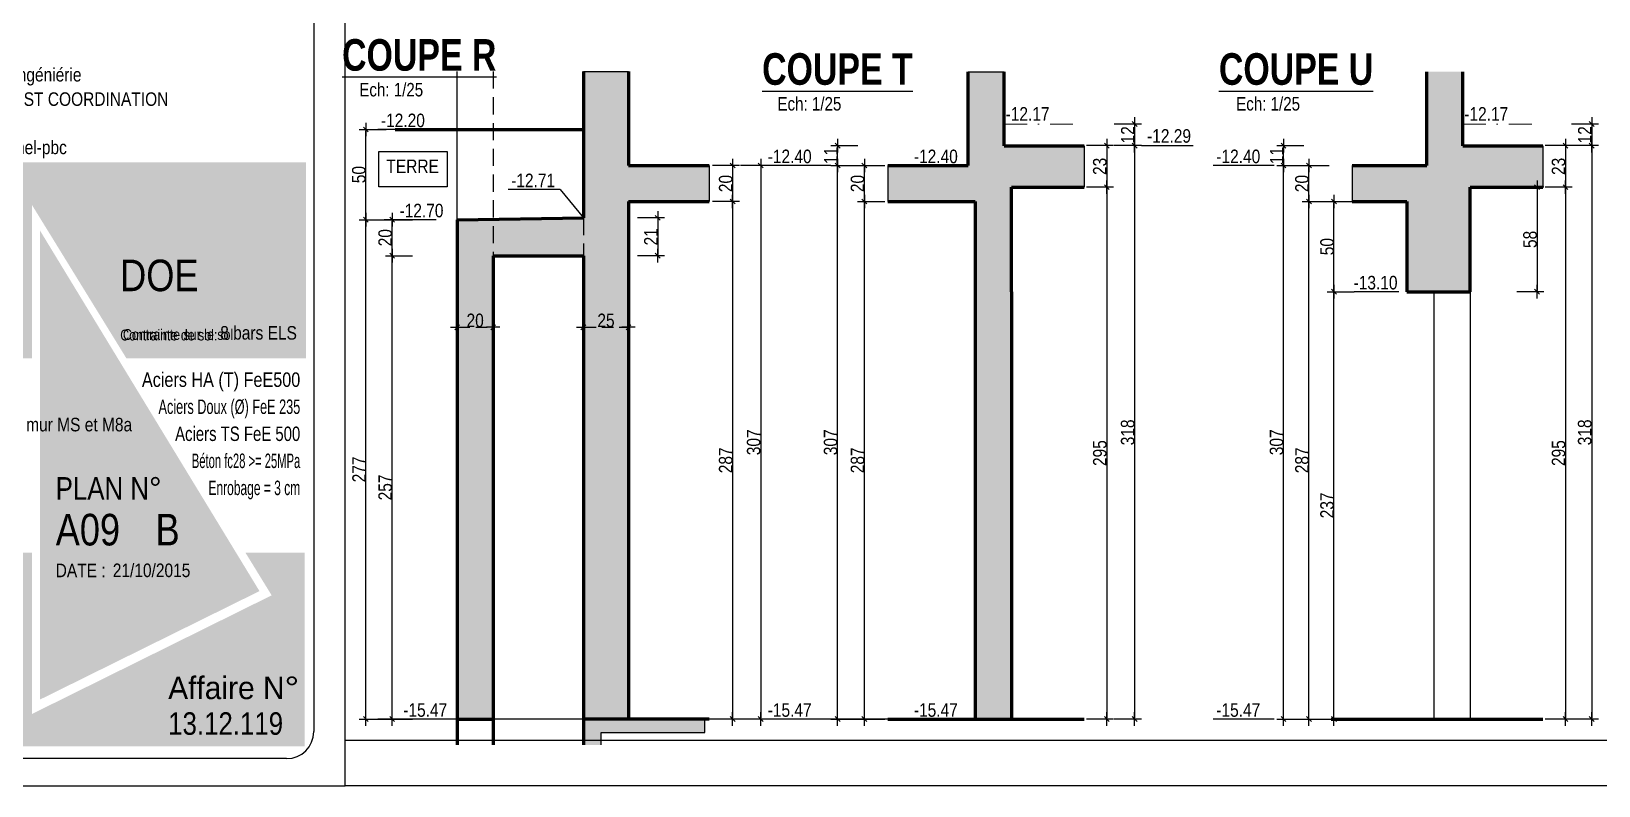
# Model space of a CAD drawing. Header units: millimetres. Extents: x 0 to 23921, y -3644 to 563.
# Drawn here: x 13523 to 15260, y -3644 to -2807 of the extents above; entities that cross this region are included whole.
import ezdxf
from ezdxf.enums import TextEntityAlignment as Align

# ---------------------------------------------------------------- set-up
doc = ezdxf.new("R2010")
doc.units = ezdxf.units.MM
doc.linetypes.add('CACHEX2', pattern=[19.05, 12.7, -6.35])
doc.linetypes.add('TIRETPTX2', pattern=[50.8, 25.4, -12.7, 0, -12.7])
for name, color, linetype in [('01-Cad  2', 1, 'Continuous'), ('01-cartouche', 7, 'Continuous'), ('01-cartouche-cage A', 7, 'Continuous'), ('01_cote_gen', 4, 'Continuous'), ('01_linteaux', 2, 'Continuous'), ('01_murs_sup', 2, 'CACHEX2'), ('01_poch_BN', 9, 'Continuous'), ('01_texte', 230, 'Continuous'), ('AA_COTES', 2, 'Continuous')]:
    doc.layers.add(name, color=color, linetype=linetype)
doc.layers.add('01_murs_coup', color=5, linetype='Continuous', lineweight=60)
doc.layers.add('01_tram_axes', color=2, linetype='TIRETPTX2', lineweight=9)
doc.styles.add('ARIAL NA', font='ARIALN.TTF')
doc.styles.add('impact', font='impact.ttf')
doc.styles.add('MATTE_TXT', font='arial.ttf')
doc.styles.add('STYLE2', font='ARIALN.TTF')
doc.styles.add('stylemattecart', font='ARIALN.TTF')
doc.dimstyles.new('JB25', dxfattribs={"dimscale": 0.1, "dimtxt": 150, "dimasz": 15, "dimexe": 0.1, "dimexo": 0.1, "dimgap": 0.09, "dimtad": 1, "dimdec": 1, "dimlfac": 0.5, "dimdsep": 46, "dimtxsty": 'STYLE2', "dimblk1": 'BOND_G', "dimblk2": 'BOND_D', "dimsah": 1, "dimcen": 1.5, "dimdle": 0.01, "dimse1": 1, "dimse2": 1, "dimclrd": 4, "dimclre": 2, "dimclrt": 6, "dimazin": 2, "dimtfac": 2.333333, "dimtdec": 1, "dimtix": 1, "dimtmove": 2, "dimatfit": 3, "dimldrblk": 'BOND_G', "dimfxl": 1, "dimtolj": 1, "dimtzin": 0, "dimarcsym": 0})

# ---------------------------------------------------------------- blocks, each defined once
blk = doc.blocks.new('cartstruc')
at = {"layer": '01-cartouche-cage A', "linetype": 'Continuous'}
h = blk.add_hatch(color=9, dxfattribs=at)
h.dxf.hatch_style = 2
h.paths.add_polyline_path([(-43.6, 691.3), (-1004.8, 691.3), (-1004.8, 473.8), (-347.3, 473.8), (-347.3, 644.1), (-242.5, 473.8), (-43.6, 473.8)])
h.paths.add_polyline_path([(-951, 670.1), (-407.9, 670.1), (-407.9, 498.5), (-951, 498.5)], flags=24)
h.paths.add_polyline_path([(-223.9, 590.8), (-105, 590.8), (-105, 608.8), (-223.9, 608.8)], flags=24)
h.paths.add_polyline_path([(-224.7, 609.7), (-105.7, 609.7), (-105.7, 627.7), (-224.7, 627.7)], flags=24)
h.paths.add_polyline_path([(-226.3, 624.9), (-64.8, 624.9), (-64.8, 652.4), (-226.3, 652.4)], flags=24)
h.paths.add_polyline_path([(-226.3, 646.9), (-85, 646.9), (-85, 674.3), (-226.3, 674.3)], flags=24)
h = blk.add_hatch(color=1, dxfattribs=at)
h.dxf.hatch_style = 2
h.paths.add_polyline_path([(-338.4, 615.7), (-338.4, 95.5), (-95.1, 215.8)])
h.paths.add_polyline_path([(-318.9, 264.4), (-190.8, 265.4), (-191.1, 303.5), (-319.2, 302.5)], flags=24)
h.paths.add_polyline_path([(-326.5, 202.5), (-70.2, 203.9), (-70.5, 265.1), (-326.9, 263.8)], flags=9)
h = blk.add_hatch(color=8, dxfattribs=at)
h.dxf.hatch_style = 2
h.paths.add_polyline_path([(-45, 258.5), (-110.7, 258.5), (-81.6, 211.1), (-347.1, 79.6), (-347.1, 258.5), (-1003.4, 258.5), (-1003.4, 43.7), (-45, 43.7)])
h.paths.add_polyline_path([(-202.1, 89.1), (-60, 89.1), (-60, 127.9), (-202.1, 127.9)], flags=24)
h.paths.add_polyline_path([(-999.3, 201), (-637.8, 201), (-637.8, 47), (-999.3, 47)], flags=24)
h.paths.add_polyline_path([(-978.3, 193.3), (-435, 193.3), (-435, 254.8), (-978.3, 254.8)], flags=24)
h.paths.add_polyline_path([(-559.9, 135.5), (-504.8, 135.5), (-504.8, 166.4), (-559.9, 166.4)], flags=24)
h.paths.add_polyline_path([(-203.2, 50.3), (-56.6, 50.3), (-56.6, 88.6), (-203.2, 88.6)], flags=24)
h.paths.add_polyline_path([(-457.1, 55), (-402.4, 55), (-402.4, 85.9), (-457.1, 85.9)], flags=24)
h.paths.add_polyline_path([(-458.8, 92.7), (-404.1, 92.7), (-404.1, 123.6), (-458.8, 123.6)], flags=24)
h.paths.add_polyline_path([(-557.8, 55.3), (-498.9, 55.3), (-498.9, 86.2), (-557.8, 86.2)], flags=24)
h.paths.add_polyline_path([(-550.6, 93.7), (-498.3, 93.7), (-498.3, 124.6), (-550.6, 124.6)], flags=24)
h.paths.add_polyline_path([(-459.9, 172.5), (-408.3, 172.5), (-408.3, 203.4), (-459.9, 203.4)], flags=24)
h.paths.add_polyline_path([(-547.6, 175), (-500.7, 175), (-500.7, 205.9), (-547.6, 205.9)], flags=24)
h.paths.add_polyline_path([(-562.3, 213.8), (-499.3, 213.8), (-499.3, 244.7), (-562.3, 244.7)], flags=8)
h.paths.add_polyline_path([(-458.6, 213), (-411.3, 213), (-411.3, 243.9), (-458.6, 243.9)], flags=24)
h.paths.add_polyline_path([(-457.7, 133.4), (-405.4, 133.4), (-405.4, 164.4), (-457.7, 164.4)], flags=24)
for p, q in [((0, 0), (0, 1485)), ((-1050, 0), (0, 0))]:
    blk.add_line(p, q, dxfattribs=at)
at = {"layer": '01-cartouche-cage A', "color": 7, "linetype": 'Continuous'}
for p, q in [((-35, 1422), (-35, 292.1)), ((-35, 292.1), (-35, 60)), ((-65, 30), (-985, 30))]:
    blk.add_line(p, q, dxfattribs=at)
blk.add_arc((-65, 60), 30, 270, 0, dxfattribs=at)
at = {"layer": '01-cartouche-cage A', "color": 7, "style": 'stylemattecart'}
for s, p in [('Contrainte de sol:', (-249.5, 493.8)), ('Contrainte sur le sol:', (-246.5, 494.4))]:
    blk.add_text(s, height=12, dxfattribs=at).set_placement(p)
for s, height, width, p, p2 in [('Aciers HA (T) FeE500', 16, 0.978863, (-225.4, 442.3), (-49.9, 442.3)), ('Aciers Doux (Ø) FeE 235', 16, 0.76709, (-207, 412.3), (-49.9, 412.3)), ('Aciers TS FeE 500', 16, 0.901377, (-188.6, 382.3), (-49.9, 382.3)), ('Béton fc28 >= 25MPa', 16, 0.678142, (-170.1, 352.3), (-49.9, 352.3)), ('Enrobage = 3 cm', 16, 0.726904, (-151.7, 322.3), (-49.9, 322.3)), ('Affaire N°', 25, 1.15762, (-196.3, 96), (-51.1, 96))]:
    blk.add_text(s, height=height, dxfattribs=dict(at, width=width)).set_placement(p, p2, align=Align.FIT)
at = {"layer": '01-cartouche-cage A', "color": 255, "style": 'stylemattecart'}
for s, height, p in [('PLAN N°', 25, (-321, 317.2)), ('DATE :', 15, (-321, 231.2))]:
    blk.add_text(s, height=height, dxfattribs=at).set_placement(p)
at = {"layer": '01-cartouche-cage A', "color": 7, "style": 'stylemattecart'}
for tag, height, p in [('NOMCLIENT', 30, (-525, 1399.6)), ('ADRESSE1CLIENT', 25, (-525, 1326.7)), ('ADRESSE2CLIENT', 25, (-525, 1283.9)), ('NOMAFFAIRE1', 45, (-525.1, 1189.8)), ('NOMAFFAIRE2', 45, (-525.1, 1110.4)), ('NOMAFFAIRE3', 45, (-525.1, 1031.7)), ('ADRESSE1AFFAIRE', 20, (-525.1, 943.3)), ('ADRESSE2AFFAIRE', 20, (-525.1, 909.2)), ('INDICE-A', 15, (-959.1, 428.4)), ('DATE-A', 15, (-861.9, 428.4)), ('INDICE-B', 15, (-959.1, 400.5)), ('DATE-B', 15, (-861.9, 400.5)), ('INDICE-C', 15, (-959.1, 369.4)), ('DATE-C', 15, (-861.9, 369.4)), ('INDICE-D', 15, (-959.1, 338.3)), ('DATE-D', 15, (-861.9, 338.3)), ('INDICE-E', 15, (-959.1, 307.2)), ('DATE-E', 15, (-861.9, 307.2)), ('INDICE-F', 15, (-959.1, 276.1)), ('DATE-F', 15, (-861.9, 276.1))]:
    blk.add_attdef(tag, text='', height=height, dxfattribs=at).set_placement(p, align=Align.MIDDLE_CENTER)
for tag, height, p in [('NOMARCHI', 15, (-831.1, 803.3)), ('MODEL', 15, (-408.9, 803.3)), ('BETSTRUCTURE', 15, (-831.1, 776.5)), ('MOE', 15, (-408.9, 776.5)), ('BETFLUIDES', 15, (-831.1, 749.5)), ('CSPS', 15, (-408.9, 749.5)), ('ECONOMISTE', 15, (-831.1, 722.7)), ('OPC', 15, (-408.9, 722.7)), ('BDC', 15, (-831.1, 695.9)), ('NOMENTREPRISE', 15, (-408.9, 695.9)), ('NUMBAT', 27, (-249.5, 614.7)), ('PHASE', 35, (-249.5, 537.9)), ('CONT-SOL', 12, (-138.6, 490.2)), ('NOMDESS', 15, (-451.8, 132.3)), ('NOMING', 15, (-451.8, 104.3)), ('ECH', 15, (-451.8, 76.3)), ('NUMAFF', 25, (-196.3, 48.9))]:
    blk.add_attdef(tag, text='', height=height, dxfattribs=at).set_placement(p, align=Align.BOTTOM_LEFT)
at = {"layer": '01-cartouche-cage A', "color": 7, "style": 'stylemattecart', "width": 0.8}
for tag, p in [('TITRTEPLAN1', (-677.3, 664.6)), ('TITRTEPLAN2', (-677.3, 610.2)), ('TITRTEPLAN3', (-677.3, 556)), ('TITRTEPLAN4', (-677.3, 501.4))]:
    blk.add_attdef(tag, text='', height=33, dxfattribs=at).set_placement(p, align=Align.MIDDLE_CENTER)
at = {"layer": '01-cartouche-cage A', "color": 7, "style": 'stylemattecart'}
for tag, p in [('MODIF-A', (-802.6, 428.4)), ('MODIF-B', (-802.6, 400.5)), ('MODIF-C', (-802.6, 369.4)), ('MODIF-D', (-802.6, 338.3)), ('MODIF-E', (-802.6, 307.2)), ('MODIF-F', (-802.6, 276.1))]:
    blk.add_attdef(tag, text='', height=15, dxfattribs=at).set_placement(p, align=Align.MIDDLE_LEFT)
at = {"layer": '01-cartouche-cage A', "color": 255, "style": 'stylemattecart'}
for tag, height, p in [('N°P', 35, (-321, 256)), ('IP', 35, (-210.3, 256)), ('DATEPLAN', 15, (-257.7, 226.8))]:
    blk.add_attdef(tag, text='', height=height, dxfattribs=at).set_placement(p, align=Align.BOTTOM_LEFT)
blk = doc.blocks.new('BOND_G')
at = {"layer": 'AA_COTES', "color": 0}
for p, q in [((0, -5), (0, 15)), ((5, 0), (-5, 0)), ((1.8, 1.8), (-1.8, -1.8))]:
    blk.add_line(p, q, dxfattribs=at)
blk = doc.blocks.new('BOND_D')
at = {"layer": 'AA_COTES', "color": 0}
for p, q in [((5, 0), (-5, 0)), ((-1.8, -1.8), (1.8, 1.8)), ((0, 5), (0, -15))]:
    blk.add_line(p, q, dxfattribs=at)
blk = doc.blocks.new('*D2978')
at = {"layer": '01_cote_gen', "color": 4, "lineweight": -2, "transparency": 16777216}
blk.add_line((14446.2, -3568.5), (14446.2, -2997.5), dxfattribs=at)
at = {"layer": 'Defpoints', "color": 0, "transparency": 16777216}
for p in [(14446.2, -2996), (14490.3, -2996), (14490.3, -3570)]:
    blk.add_point(p, dxfattribs=at)
at = {"layer": '01_cote_gen', "color": 4, "lineweight": -2, "transparency": 16777216, "xscale": 1.5, "yscale": 1.5, "zscale": 1.5}
for name, p, rotation in [('BOND_D', (14446.2, -2996), 90), ('BOND_G', (14446.2, -3570), 270)]:
    blk.add_blockref(name, p, dxfattribs=dict(at, rotation=rotation))
at = {"layer": '01_cote_gen', "color": 6, "transparency": 16777216, "insert": (14438.6, -3283), "char_height": 15, "attachment_point": 5, "rotation": 90, "style": 'STYLE2'}
blk.add_mtext('\\A1;287', dxfattribs=at)
blk = doc.blocks.new('*D2979')
at = {"layer": '01_cote_gen', "color": 4, "lineweight": -2, "transparency": 16777216}
blk.add_line((14446.2, -2994.5), (14446.2, -2957.5), dxfattribs=at)
at = {"layer": 'Defpoints', "color": 0, "transparency": 16777216}
for p in [(14446.2, -2956), (14507.9, -2956), (14507.9, -2996)]:
    blk.add_point(p, dxfattribs=at)
at = {"layer": '01_cote_gen', "color": 4, "lineweight": -2, "transparency": 16777216, "xscale": 1.5, "yscale": 1.5, "zscale": 1.5}
for name, p, rotation in [('BOND_D', (14446.2, -2956), 90), ('BOND_G', (14446.2, -2996), 270)]:
    blk.add_blockref(name, p, dxfattribs=dict(at, rotation=rotation))
at = {"layer": '01_cote_gen', "color": 6, "transparency": 16777216, "insert": (14438.6, -2976), "char_height": 15, "attachment_point": 5, "rotation": 90, "style": 'STYLE2'}
blk.add_mtext('\\A1;20', dxfattribs=at)
blk = doc.blocks.new('*D2980')
at = {"layer": '01_cote_gen', "color": 4, "lineweight": -2, "transparency": 16777216}
blk.add_line((14416.5, -3568.5), (14416.5, -2957.5), dxfattribs=at)
at = {"layer": 'Defpoints', "color": 0, "transparency": 16777216}
for p in [(14416.5, -2956), (14516.6, -2956), (14510.1, -3570)]:
    blk.add_point(p, dxfattribs=at)
at = {"layer": '01_cote_gen', "color": 4, "lineweight": -2, "transparency": 16777216, "xscale": 1.5, "yscale": 1.5, "zscale": 1.5}
for name, p, rotation in [('BOND_D', (14416.5, -2956), 90), ('BOND_G', (14416.5, -3570), 270)]:
    blk.add_blockref(name, p, dxfattribs=dict(at, rotation=rotation))
at = {"layer": '01_cote_gen', "color": 6, "transparency": 16777216, "insert": (14408.8, -3263), "char_height": 15, "attachment_point": 5, "rotation": 90, "style": 'STYLE2'}
blk.add_mtext('\\A1;307', dxfattribs=at)
blk = doc.blocks.new('*D2981')
at = {"layer": '01_cote_gen', "color": 4, "lineweight": -2, "transparency": 16777216}
blk.add_line((14416.5, -2954.5), (14416.5, -2935.5), dxfattribs=at)
at = {"layer": 'Defpoints', "color": 0, "transparency": 16777216}
for p in [(14416.5, -2934), (14601.1, -2934), (14561.1, -2956)]:
    blk.add_point(p, dxfattribs=at)
at = {"layer": '01_cote_gen', "color": 4, "lineweight": -2, "transparency": 16777216, "xscale": 1.5, "yscale": 1.5, "zscale": 1.5}
for name, p, rotation in [('BOND_D', (14416.5, -2934), 90), ('BOND_G', (14416.5, -2956), 270)]:
    blk.add_blockref(name, p, dxfattribs=dict(at, rotation=rotation))
at = {"layer": '01_cote_gen', "color": 6, "transparency": 16777216, "insert": (14409, -2945), "char_height": 15, "attachment_point": 5, "rotation": 90, "style": 'STYLE2'}
blk.add_mtext('\\A1;11', dxfattribs=at)
blk = doc.blocks.new('*D2982')
at = {"layer": '01_cote_gen', "color": 4, "lineweight": -2, "transparency": 16777216}
blk.add_line((14714.9, -2935.5), (14714.9, -2978.5), dxfattribs=at)
at = {"layer": 'Defpoints', "color": 0, "transparency": 16777216}
for p in [(14689.7, -2934), (14689.7, -2980), (14714.9, -2980)]:
    blk.add_point(p, dxfattribs=at)
at = {"layer": '01_cote_gen', "color": 4, "lineweight": -2, "transparency": 16777216, "xscale": 1.5, "yscale": 1.5, "zscale": 1.5}
for name, p, rotation in [('BOND_G', (14714.9, -2934), 90), ('BOND_D', (14714.9, -2980), 270)]:
    blk.add_blockref(name, p, dxfattribs=dict(at, rotation=rotation))
at = {"layer": '01_cote_gen', "color": 6, "transparency": 16777216, "insert": (14707.2, -2957), "char_height": 15, "attachment_point": 5, "rotation": 90, "style": 'STYLE2'}
blk.add_mtext('\\A1;23', dxfattribs=at)
blk = doc.blocks.new('*D2983')
at = {"layer": '01_cote_gen', "color": 4, "lineweight": -2, "transparency": 16777216}
blk.add_line((14714.9, -2981.5), (14714.9, -3568.5), dxfattribs=at)
at = {"layer": 'Defpoints', "color": 0, "transparency": 16777216}
for p in [(14637.8, -2980), (14637.8, -3570), (14714.9, -3570)]:
    blk.add_point(p, dxfattribs=at)
at = {"layer": '01_cote_gen', "color": 4, "lineweight": -2, "transparency": 16777216, "xscale": 1.5, "yscale": 1.5, "zscale": 1.5}
for name, p, rotation in [('BOND_G', (14714.9, -2980), 90), ('BOND_D', (14714.9, -3570), 270)]:
    blk.add_blockref(name, p, dxfattribs=dict(at, rotation=rotation))
at = {"layer": '01_cote_gen', "color": 6, "transparency": 16777216, "insert": (14707.2, -3275), "char_height": 15, "attachment_point": 5, "rotation": 90, "style": 'STYLE2'}
blk.add_mtext('\\A1;295', dxfattribs=at)
blk = doc.blocks.new('*D2984')
at = {"layer": '01_cote_gen', "color": 4, "lineweight": -2, "transparency": 16777216}
blk.add_line((14745.7, -2935.5), (14745.7, -3568.5), dxfattribs=at)
at = {"layer": 'Defpoints', "color": 0, "transparency": 16777216}
for p in [(14645.4, -2934), (14666.5, -3570), (14745.7, -3570)]:
    blk.add_point(p, dxfattribs=at)
at = {"layer": '01_cote_gen', "color": 4, "lineweight": -2, "transparency": 16777216, "xscale": 1.5, "yscale": 1.5, "zscale": 1.5}
for name, p, rotation in [('BOND_G', (14745.7, -2934), 90), ('BOND_D', (14745.7, -3570), 270)]:
    blk.add_blockref(name, p, dxfattribs=dict(at, rotation=rotation))
at = {"layer": '01_cote_gen', "color": 6, "transparency": 16777216, "insert": (14738.1, -3252), "char_height": 15, "attachment_point": 5, "rotation": 90, "style": 'STYLE2'}
blk.add_mtext('\\A1;318', dxfattribs=at)
blk = doc.blocks.new('*D2985')
at = {"layer": '01_cote_gen', "color": 4, "lineweight": -2, "transparency": 16777216}
blk.add_line((14745.7, -2911.5), (14745.7, -2932.5), dxfattribs=at)
at = {"layer": 'Defpoints', "color": 0, "transparency": 16777216}
for p in [(14645.4, -2910), (14645.4, -2934), (14745.7, -2934)]:
    blk.add_point(p, dxfattribs=at)
at = {"layer": '01_cote_gen', "color": 4, "lineweight": -2, "transparency": 16777216, "xscale": 1.5, "yscale": 1.5, "zscale": 1.5}
for name, p, rotation in [('BOND_G', (14745.7, -2910), 90), ('BOND_D', (14745.7, -2934), 270)]:
    blk.add_blockref(name, p, dxfattribs=dict(at, rotation=rotation))
at = {"layer": '01_cote_gen', "color": 6, "transparency": 16777216, "insert": (14738.2, -2922), "char_height": 15, "attachment_point": 5, "rotation": 90, "style": 'STYLE2'}
blk.add_mtext('\\A1;12', dxfattribs=at)
blk = doc.blocks.new('*D2988')
at = {"layer": '01_cote_gen', "color": 4, "lineweight": -2, "transparency": 16777216}
blk.add_line((14939, -3568.5), (14939, -2997.5), dxfattribs=at)
at = {"layer": 'Defpoints', "color": 0, "transparency": 16777216}
for p in [(14939, -2996), (14983, -2996), (14983, -3570)]:
    blk.add_point(p, dxfattribs=at)
at = {"layer": '01_cote_gen', "color": 4, "lineweight": -2, "transparency": 16777216, "xscale": 1.5, "yscale": 1.5, "zscale": 1.5}
for name, p, rotation in [('BOND_D', (14939, -2996), 90), ('BOND_G', (14939, -3570), 270)]:
    blk.add_blockref(name, p, dxfattribs=dict(at, rotation=rotation))
at = {"layer": '01_cote_gen', "color": 6, "transparency": 16777216, "insert": (14931.3, -3283), "char_height": 15, "attachment_point": 5, "rotation": 90, "style": 'STYLE2'}
blk.add_mtext('\\A1;287', dxfattribs=at)
blk = doc.blocks.new('*D2928')
at = {"layer": '01_cote_gen', "color": 4, "lineweight": -2, "transparency": 16777216}
blk.add_line((14939, -2994.5), (14939, -2957.5), dxfattribs=at)
at = {"layer": 'Defpoints', "color": 0, "transparency": 16777216}
for p in [(14939, -2956), (15000.6, -2956), (15000.6, -2996)]:
    blk.add_point(p, dxfattribs=at)
at = {"layer": '01_cote_gen', "color": 4, "lineweight": -2, "transparency": 16777216, "xscale": 1.5, "yscale": 1.5, "zscale": 1.5}
for name, p, rotation in [('BOND_D', (14939, -2956), 90), ('BOND_G', (14939, -2996), 270)]:
    blk.add_blockref(name, p, dxfattribs=dict(at, rotation=rotation))
at = {"layer": '01_cote_gen', "color": 6, "transparency": 16777216, "insert": (14931.3, -2976), "char_height": 15, "attachment_point": 5, "rotation": 90, "style": 'STYLE2'}
blk.add_mtext('\\A1;20', dxfattribs=at)
blk = doc.blocks.new('*D2989')
at = {"layer": '01_cote_gen', "color": 4, "lineweight": -2, "transparency": 16777216}
blk.add_line((14910.8, -3568.5), (14910.8, -2957.5), dxfattribs=at)
at = {"layer": 'Defpoints', "color": 0, "transparency": 16777216}
for p in [(14910.8, -2956), (15028.2, -2956), (15004.4, -3570)]:
    blk.add_point(p, dxfattribs=at)
at = {"layer": '01_cote_gen', "color": 4, "lineweight": -2, "transparency": 16777216, "xscale": 1.5, "yscale": 1.5, "zscale": 1.5}
for name, p, rotation in [('BOND_D', (14910.8, -2956), 90), ('BOND_G', (14910.8, -3570), 270)]:
    blk.add_blockref(name, p, dxfattribs=dict(at, rotation=rotation))
at = {"layer": '01_cote_gen', "color": 6, "transparency": 16777216, "insert": (14903.1, -3263), "char_height": 15, "attachment_point": 5, "rotation": 90, "style": 'STYLE2'}
blk.add_mtext('\\A1;307', dxfattribs=at)
blk = doc.blocks.new('*D2929')
at = {"layer": '01_cote_gen', "color": 4, "lineweight": -2, "transparency": 16777216}
blk.add_line((14910.8, -2954.5), (14910.8, -2935.5), dxfattribs=at)
at = {"layer": 'Defpoints', "color": 0, "transparency": 16777216}
for p in [(14910.8, -2934), (15112.5, -2934), (15072.5, -2956)]:
    blk.add_point(p, dxfattribs=at)
at = {"layer": '01_cote_gen', "color": 4, "lineweight": -2, "transparency": 16777216, "xscale": 1.5, "yscale": 1.5, "zscale": 1.5}
for name, p, rotation in [('BOND_D', (14910.8, -2934), 90), ('BOND_G', (14910.8, -2956), 270)]:
    blk.add_blockref(name, p, dxfattribs=dict(at, rotation=rotation))
at = {"layer": '01_cote_gen', "color": 6, "transparency": 16777216, "insert": (14903.2, -2945), "char_height": 15, "attachment_point": 5, "rotation": 90, "style": 'STYLE2'}
blk.add_mtext('\\A1;11', dxfattribs=at)
blk = doc.blocks.new('*D2990')
at = {"layer": '01_cote_gen', "color": 4, "lineweight": -2, "transparency": 16777216}
blk.add_line((15223.4, -2935.5), (15223.4, -2978.5), dxfattribs=at)
at = {"layer": 'Defpoints', "color": 0, "transparency": 16777216}
for p in [(15198.2, -2934), (15198.2, -2980), (15223.4, -2980)]:
    blk.add_point(p, dxfattribs=at)
at = {"layer": '01_cote_gen', "color": 4, "lineweight": -2, "transparency": 16777216, "xscale": 1.5, "yscale": 1.5, "zscale": 1.5}
for name, p, rotation in [('BOND_G', (15223.4, -2934), 90), ('BOND_D', (15223.4, -2980), 270)]:
    blk.add_blockref(name, p, dxfattribs=dict(at, rotation=rotation))
at = {"layer": '01_cote_gen', "color": 6, "transparency": 16777216, "insert": (15215.7, -2957), "char_height": 15, "attachment_point": 5, "rotation": 90, "style": 'STYLE2'}
blk.add_mtext('\\A1;23', dxfattribs=at)
blk = doc.blocks.new('*D2991')
at = {"layer": '01_cote_gen', "color": 4, "lineweight": -2, "transparency": 16777216}
blk.add_line((15223.4, -2981.5), (15223.4, -3568.5), dxfattribs=at)
at = {"layer": 'Defpoints', "color": 0, "transparency": 16777216}
for p in [(15146.3, -2980), (15146.3, -3570), (15223.4, -3570)]:
    blk.add_point(p, dxfattribs=at)
at = {"layer": '01_cote_gen', "color": 4, "lineweight": -2, "transparency": 16777216, "xscale": 1.5, "yscale": 1.5, "zscale": 1.5}
for name, p, rotation in [('BOND_G', (15223.4, -2980), 90), ('BOND_D', (15223.4, -3570), 270)]:
    blk.add_blockref(name, p, dxfattribs=dict(at, rotation=rotation))
at = {"layer": '01_cote_gen', "color": 6, "transparency": 16777216, "insert": (15215.7, -3275), "char_height": 15, "attachment_point": 5, "rotation": 90, "style": 'STYLE2'}
blk.add_mtext('\\A1;295', dxfattribs=at)
blk = doc.blocks.new('*D2992')
at = {"layer": '01_cote_gen', "color": 4, "lineweight": -2, "transparency": 16777216}
blk.add_line((15252.4, -2935.5), (15252.4, -3568.5), dxfattribs=at)
at = {"layer": 'Defpoints', "color": 0, "transparency": 16777216}
for p in [(15153.9, -2934), (15173.1, -3570), (15252.4, -3570)]:
    blk.add_point(p, dxfattribs=at)
at = {"layer": '01_cote_gen', "color": 4, "lineweight": -2, "transparency": 16777216, "xscale": 1.5, "yscale": 1.5, "zscale": 1.5}
for name, p, rotation in [('BOND_G', (15252.4, -2934), 90), ('BOND_D', (15252.4, -3570), 270)]:
    blk.add_blockref(name, p, dxfattribs=dict(at, rotation=rotation))
at = {"layer": '01_cote_gen', "color": 6, "transparency": 16777216, "insert": (15244.7, -3252), "char_height": 15, "attachment_point": 5, "rotation": 90, "style": 'STYLE2'}
blk.add_mtext('\\A1;318', dxfattribs=at)
blk = doc.blocks.new('*D2930')
at = {"layer": '01_cote_gen', "color": 4, "lineweight": -2, "transparency": 16777216}
blk.add_line((15252.4, -2911.5), (15252.4, -2932.5), dxfattribs=at)
at = {"layer": 'Defpoints', "color": 0, "transparency": 16777216}
for p in [(15152, -2910), (15152, -2934), (15252.4, -2934)]:
    blk.add_point(p, dxfattribs=at)
at = {"layer": '01_cote_gen', "color": 4, "lineweight": -2, "transparency": 16777216, "xscale": 1.5, "yscale": 1.5, "zscale": 1.5}
for name, p, rotation in [('BOND_G', (15252.4, -2910), 90), ('BOND_D', (15252.4, -2934), 270)]:
    blk.add_blockref(name, p, dxfattribs=dict(at, rotation=rotation))
at = {"layer": '01_cote_gen', "color": 6, "transparency": 16777216, "insert": (15244.8, -2922), "char_height": 15, "attachment_point": 5, "rotation": 90, "style": 'STYLE2'}
blk.add_mtext('\\A1;12', dxfattribs=at)
blk = doc.blocks.new('*D2993')
at = {"layer": '01_cote_gen', "color": 4, "lineweight": -2, "transparency": 16777216}
blk.add_line((14966.7, -3094.5), (14966.7, -2997.5), dxfattribs=at)
at = {"layer": 'Defpoints', "color": 0, "transparency": 16777216}
for p in [(14966.7, -2996), (15047.5, -2996), (15047.5, -3096)]:
    blk.add_point(p, dxfattribs=at)
at = {"layer": '01_cote_gen', "color": 4, "lineweight": -2, "transparency": 16777216, "xscale": 1.5, "yscale": 1.5, "zscale": 1.5}
for name, p, rotation in [('BOND_D', (14966.7, -2996), 90), ('BOND_G', (14966.7, -3096), 270)]:
    blk.add_blockref(name, p, dxfattribs=dict(at, rotation=rotation))
at = {"layer": '01_cote_gen', "color": 6, "transparency": 16777216, "insert": (14959.1, -3046), "char_height": 15, "attachment_point": 5, "rotation": 90, "style": 'STYLE2'}
blk.add_mtext('\\A1;50', dxfattribs=at)
blk = doc.blocks.new('*D2931')
at = {"layer": '01_cote_gen', "color": 4, "lineweight": -2, "transparency": 16777216}
blk.add_line((14966.7, -3568.5), (14966.7, -3097.5), dxfattribs=at)
at = {"layer": 'Defpoints', "color": 0, "transparency": 16777216}
for p in [(14966.7, -3096), (15052.5, -3096), (15052.5, -3570)]:
    blk.add_point(p, dxfattribs=at)
at = {"layer": '01_cote_gen', "color": 4, "lineweight": -2, "transparency": 16777216, "xscale": 1.5, "yscale": 1.5, "zscale": 1.5}
for name, p, rotation in [('BOND_D', (14966.7, -3096), 90), ('BOND_G', (14966.7, -3570), 270)]:
    blk.add_blockref(name, p, dxfattribs=dict(at, rotation=rotation))
at = {"layer": '01_cote_gen', "color": 6, "transparency": 16777216, "insert": (14959.1, -3333), "char_height": 15, "attachment_point": 5, "rotation": 90, "style": 'STYLE2'}
blk.add_mtext('\\A1;237', dxfattribs=at)
blk = doc.blocks.new('*D3001')
at = {"layer": '01_cote_gen', "color": 4, "lineweight": -2, "transparency": 16777216}
blk.add_line((15191.8, -2981.5), (15191.8, -3094.5), dxfattribs=at)
at = {"layer": 'Defpoints', "color": 0, "transparency": 16777216}
for p in [(15157.9, -2980), (15117.5, -3096), (15191.8, -3096)]:
    blk.add_point(p, dxfattribs=at)
at = {"layer": '01_cote_gen', "color": 4, "lineweight": -2, "transparency": 16777216, "xscale": 1.5, "yscale": 1.5, "zscale": 1.5}
for name, p, rotation in [('BOND_G', (15191.8, -2980), 90), ('BOND_D', (15191.8, -3096), 270)]:
    blk.add_blockref(name, p, dxfattribs=dict(at, rotation=rotation))
at = {"layer": '01_cote_gen', "color": 6, "transparency": 16777216, "insert": (15184.1, -3038), "char_height": 15, "attachment_point": 5, "rotation": 90, "style": 'STYLE2'}
blk.add_mtext('\\A1;58', dxfattribs=at)
blk = doc.blocks.new('*D3235')
at = {"layer": '01_cote_gen', "color": 4, "lineweight": -2, "transparency": 16777216}
blk.add_line((13893.5, -3568.5), (13893.5, -3017.6), dxfattribs=at)
at = {"layer": 'Defpoints', "color": 0, "transparency": 16777216}
for p in [(13893.5, -3016.1), (13945.2, -3016.1), (14165.7, -3570)]:
    blk.add_point(p, dxfattribs=at)
at = {"layer": '01_cote_gen', "color": 4, "lineweight": -2, "transparency": 16777216, "xscale": 1.5, "yscale": 1.5, "zscale": 1.5}
for name, p, rotation in [('BOND_D', (13893.5, -3016.1), 90), ('BOND_G', (13893.5, -3570), 270)]:
    blk.add_blockref(name, p, dxfattribs=dict(at, rotation=rotation))
at = {"layer": '01_cote_gen', "color": 6, "transparency": 16777216, "insert": (13886, -3293.1), "char_height": 15, "attachment_point": 5, "rotation": 90, "style": 'STYLE2'}
blk.add_mtext('\\A1;277', dxfattribs=at)
blk = doc.blocks.new('*D3232')
at = {"layer": '01_cote_gen', "color": 4, "lineweight": -2, "transparency": 16777216}
blk.add_line((14331.2, -2957.5), (14331.2, -3568.5), dxfattribs=at)
at = {"layer": 'Defpoints', "color": 0, "transparency": 16777216}
for p in [(14284.5, -2956), (14284.5, -3570), (14331.2, -3570)]:
    blk.add_point(p, dxfattribs=at)
at = {"layer": '01_cote_gen', "color": 4, "lineweight": -2, "transparency": 16777216, "xscale": 1.5, "yscale": 1.5, "zscale": 1.5}
for name, p, rotation in [('BOND_G', (14331.2, -2956), 90), ('BOND_D', (14331.2, -3570), 270)]:
    blk.add_blockref(name, p, dxfattribs=dict(at, rotation=rotation))
at = {"layer": '01_cote_gen', "color": 6, "transparency": 16777216, "insert": (14323.5, -3263), "char_height": 15, "attachment_point": 5, "rotation": 90, "style": 'STYLE2'}
blk.add_mtext('\\A1;307', dxfattribs=at)
blk = doc.blocks.new('*D3236')
at = {"layer": '01_cote_gen', "color": 4, "lineweight": -2, "transparency": 16777216}
blk.add_line((13893.5, -3014.6), (13893.5, -2917.6), dxfattribs=at)
at = {"layer": 'Defpoints', "color": 0, "transparency": 16777216}
for p in [(13893.5, -2916.1), (14041.9, -2916.1), (13945.2, -3016.1)]:
    blk.add_point(p, dxfattribs=at)
at = {"layer": '01_cote_gen', "color": 4, "lineweight": -2, "transparency": 16777216, "xscale": 1.5, "yscale": 1.5, "zscale": 1.5}
for name, p, rotation in [('BOND_D', (13893.5, -2916.1), 90), ('BOND_G', (13893.5, -3016.1), 270)]:
    blk.add_blockref(name, p, dxfattribs=dict(at, rotation=rotation))
at = {"layer": '01_cote_gen', "color": 6, "transparency": 16777216, "insert": (13885.8, -2966.1), "char_height": 15, "attachment_point": 5, "rotation": 90, "style": 'STYLE2'}
blk.add_mtext('\\A1;50', dxfattribs=at)
blk = doc.blocks.new('*D3233')
at = {"layer": '01_cote_gen', "color": 4, "lineweight": -2, "transparency": 16777216}
blk.add_line((13922.7, -3054.6), (13922.7, -3017.6), dxfattribs=at)
at = {"layer": 'Defpoints', "color": 0, "transparency": 16777216}
for p in [(13922.7, -3016.1), (13945.2, -3016.1), (13945.2, -3056.1)]:
    blk.add_point(p, dxfattribs=at)
at = {"layer": '01_cote_gen', "color": 4, "lineweight": -2, "transparency": 16777216, "xscale": 1.5, "yscale": 1.5, "zscale": 1.5}
for name, p, rotation in [('BOND_D', (13922.7, -3016.1), 90), ('BOND_G', (13922.7, -3056.1), 270)]:
    blk.add_blockref(name, p, dxfattribs=dict(at, rotation=rotation))
at = {"layer": '01_cote_gen', "color": 6, "transparency": 16777216, "insert": (13915, -3036.1), "char_height": 15, "attachment_point": 5, "rotation": 90, "style": 'STYLE2'}
blk.add_mtext('\\A1;20', dxfattribs=at)
blk = doc.blocks.new('*D3237')
at = {"layer": '01_cote_gen', "color": 4, "lineweight": -2, "transparency": 16777216}
blk.add_line((13922.7, -3568.5), (13922.7, -3057.6), dxfattribs=at)
at = {"layer": 'Defpoints', "color": 0, "transparency": 16777216}
for p in [(13922.7, -3056.1), (14165.7, -3056.1), (14189, -3570)]:
    blk.add_point(p, dxfattribs=at)
at = {"layer": '01_cote_gen', "color": 4, "lineweight": -2, "transparency": 16777216, "xscale": 1.5, "yscale": 1.5, "zscale": 1.5}
for name, p, rotation in [('BOND_D', (13922.7, -3056.1), 90), ('BOND_G', (13922.7, -3570), 270)]:
    blk.add_blockref(name, p, dxfattribs=dict(at, rotation=rotation))
at = {"layer": '01_cote_gen', "color": 6, "transparency": 16777216, "insert": (13915, -3313.1), "char_height": 15, "attachment_point": 5, "rotation": 90, "style": 'STYLE2'}
blk.add_mtext('\\A1;257', dxfattribs=at)
blk = doc.blocks.new('*D3238')
at = {"layer": '01_cote_gen', "color": 4, "lineweight": -2, "transparency": 16777216}
blk.add_line((14300.1, -2957.5), (14300.1, -2994.5), dxfattribs=at)
at = {"layer": 'Defpoints', "color": 0, "transparency": 16777216}
for p in [(14229.4, -2956), (14229.4, -2996), (14300.1, -2996)]:
    blk.add_point(p, dxfattribs=at)
at = {"layer": '01_cote_gen', "color": 4, "lineweight": -2, "transparency": 16777216, "xscale": 1.5, "yscale": 1.5, "zscale": 1.5}
for name, p, rotation in [('BOND_G', (14300.1, -2956), 90), ('BOND_D', (14300.1, -2996), 270)]:
    blk.add_blockref(name, p, dxfattribs=dict(at, rotation=rotation))
at = {"layer": '01_cote_gen', "color": 6, "transparency": 16777216, "insert": (14292.5, -2976), "char_height": 15, "attachment_point": 5, "rotation": 90, "style": 'STYLE2'}
blk.add_mtext('\\A1;20', dxfattribs=at)
blk = doc.blocks.new('*D3239')
at = {"layer": '01_cote_gen', "color": 4, "lineweight": -2, "transparency": 16777216}
blk.add_line((14300.1, -2997.5), (14300.1, -3568.5), dxfattribs=at)
at = {"layer": 'Defpoints', "color": 0, "transparency": 16777216}
for p in [(14229.4, -2996), (14229.4, -3570), (14300.1, -3570)]:
    blk.add_point(p, dxfattribs=at)
at = {"layer": '01_cote_gen', "color": 4, "lineweight": -2, "transparency": 16777216, "xscale": 1.5, "yscale": 1.5, "zscale": 1.5}
for name, p, rotation in [('BOND_G', (14300.1, -2996), 90), ('BOND_D', (14300.1, -3570), 270)]:
    blk.add_blockref(name, p, dxfattribs=dict(at, rotation=rotation))
at = {"layer": '01_cote_gen', "color": 6, "transparency": 16777216, "insert": (14292.5, -3283), "char_height": 15, "attachment_point": 5, "rotation": 90, "style": 'STYLE2'}
blk.add_mtext('\\A1;287', dxfattribs=at)
blk = doc.blocks.new('*D3240')
at = {"layer": '01_murs_sup', "color": 4, "lineweight": -2, "transparency": 16777216}
blk.add_line((13996.2, -3135.5), (14033.2, -3135.5), dxfattribs=at)
at = {"layer": 'Defpoints', "color": 0, "transparency": 16777216}
for p in [(14034.7, -3135.5), (13994.7, -3164.4), (14034.7, -3164.4)]:
    blk.add_point(p, dxfattribs=at)
at = {"layer": '01_murs_sup', "color": 4, "lineweight": -2, "transparency": 16777216, "xscale": 1.5, "yscale": 1.5, "zscale": 1.5, "rotation": 180}
blk.add_blockref('BOND_G', (13994.7, -3135.5), dxfattribs=at)
at = {"layer": '01_murs_sup', "color": 4, "lineweight": -2, "transparency": 16777216, "xscale": 1.5, "yscale": 1.5, "zscale": 1.5}
blk.add_blockref('BOND_D', (14034.7, -3135.5), dxfattribs=at)
at = {"layer": '01_murs_sup', "color": 6, "transparency": 16777216, "insert": (14014.7, -3127.9), "char_height": 15, "attachment_point": 5, "style": 'STYLE2'}
blk.add_mtext('\\A1;20', dxfattribs=at)
blk = doc.blocks.new('*D3241')
at = {"layer": '01_murs_sup', "color": 4, "lineweight": -2, "transparency": 16777216}
blk.add_line((14136.2, -3135.5), (14183.2, -3135.5), dxfattribs=at)
at = {"layer": 'Defpoints', "color": 0, "transparency": 16777216}
for p in [(14184.7, -3135.5), (14134.7, -3159.6), (14184.7, -3159.6)]:
    blk.add_point(p, dxfattribs=at)
at = {"layer": '01_murs_sup', "color": 4, "lineweight": -2, "transparency": 16777216, "xscale": 1.5, "yscale": 1.5, "zscale": 1.5, "rotation": 180}
blk.add_blockref('BOND_G', (14134.7, -3135.5), dxfattribs=at)
at = {"layer": '01_murs_sup', "color": 4, "lineweight": -2, "transparency": 16777216, "xscale": 1.5, "yscale": 1.5, "zscale": 1.5}
blk.add_blockref('BOND_D', (14184.7, -3135.5), dxfattribs=at)
at = {"layer": '01_murs_sup', "color": 6, "transparency": 16777216, "insert": (14159.7, -3127.9), "char_height": 15, "attachment_point": 5, "style": 'STYLE2'}
blk.add_mtext('\\A1;25', dxfattribs=at)
blk = doc.blocks.new('*D3234')
at = {"layer": '01_cote_gen', "color": 4, "lineweight": -2, "transparency": 16777216}
blk.add_line((14217, -3015.6), (14217, -3054.6), dxfattribs=at)
at = {"layer": 'Defpoints', "color": 0, "transparency": 16777216}
for p in [(14182.2, -3014.1), (14182.2, -3056.1), (14217, -3056.1)]:
    blk.add_point(p, dxfattribs=at)
at = {"layer": '01_cote_gen', "color": 4, "lineweight": -2, "transparency": 16777216, "xscale": 1.5, "yscale": 1.5, "zscale": 1.5}
for name, p, rotation in [('BOND_G', (14217, -3014.1), 90), ('BOND_D', (14217, -3056.1), 270)]:
    blk.add_blockref(name, p, dxfattribs=dict(at, rotation=rotation))
at = {"layer": '01_cote_gen', "color": 6, "transparency": 16777216, "insert": (14209.5, -3035.1), "char_height": 15, "attachment_point": 5, "rotation": 90, "style": 'STYLE2'}
blk.add_mtext('\\A1;21', dxfattribs=at)

msp = doc.modelspace()

# ---------------------------------------------------------------- hatches: boundary and pattern name
at = {"layer": '01_poch_BN'}
h = msp.add_hatch(color=256, dxfattribs=at)
h.dxf.hatch_style = 1
h.paths.add_polyline_path([(14184.71, -2996.04), (14274.12, -2996.04), (14274.12, -2956.04), (14184.71, -2956.04), (14184.71, -2851.74), (14134.71, -2851.74), (14134.71, -3014.11), (13994.71, -3016.11), (13994.71, -3570.04), (14034.71, -3570.04), (14034.71, -3056.11), (14134.71, -3056.11), (14134.71, -3570.04), (14184.71, -3570.04)])
h.paths.add_polyline_path([(14269.2, -3570.04), (14134.71, -3570.04), (14134.71, -3598.69), (14154.36, -3598.69), (14154.36, -3584.83), (14269.2, -3584.83)])
h = msp.add_hatch(color=256, dxfattribs=at)
h.dxf.hatch_style = 1
h.paths.add_polyline_path([(14609.09, -2996.04), (14609.09, -2980.04), (14689.71, -2980.04), (14689.71, -2934.04), (14601.09, -2934.04), (14601.09, -2851.96), (14561.09, -2851.96), (14561.09, -2956.04), (14472.14, -2956.04), (14472.14, -2996.04), (14569.09, -2996.04), (14569.09, -3570.04), (14609.09, -3570.04), (14609.09, -3096.04)])
h = msp.add_hatch(color=256, dxfattribs=at)
h.dxf.hatch_style = 1
h.paths.add_polyline_path([(15117.54, -2996.04), (15117.54, -2980.04), (15198.16, -2980.04), (15198.16, -2934.04), (15109.54, -2934.04), (15109.54, -2851.96), (15069.54, -2851.96), (15069.54, -2956.04), (14986.91, -2956.04), (14986.91, -2996.04), (15047.54, -2996.04), (15047.54, -3096.04), (15117.54, -3096.04)])

# ---------------------------------------------------------------- linework, layer by layer
at = {"layer": '01-Cad  2'}
for p, q in [((21860.7, -3593.85), (13870.7, -3593.85)), ((21910.7, -3643.85), (13870.7, -3643.85))]:
    msp.add_line(p, q, dxfattribs=at)
at = {"layer": '01_linteaux'}
for p, q in [((13994.71, -3016.11), (13994.71, -2851.74)), ((15077.54, -3096.04), (15077.54, -3570.04)), ((15117.54, -3096.04), (15117.54, -3570.04))]:
    msp.add_line(p, q, dxfattribs=at)
at = {"layer": '01_linteaux', "linetype": 'CACHEX2', "ltscale": 1.5}
for p, q in [((14034.71, -2851.74), (14034.71, -3056.11)), ((14134.71, -3014.11), (14134.71, -3056.11))]:
    msp.add_line(p, q, dxfattribs=at)
at = {"layer": '01_murs_coup'}
for p, q in [((14134.71, -2851.74), (14134.71, -3014.11)), ((14184.71, -2851.74), (14184.71, -2956.04)), ((14561.09, -2956.04), (14561.09, -2851.96)), ((14601.09, -2934.04), (14601.09, -2851.96)), ((15069.54, -2956.04), (15069.54, -2851.96)), ((15109.54, -2934.04), (15109.54, -2851.96)), ((13925.86, -2916.11), (14134.71, -2916.11)), ((14601.09, -2934.04), (14689.71, -2934.04)), ((15109.54, -2934.04), (15198.16, -2934.04)), ((14184.71, -2956.04), (14274.12, -2956.04)), ((14472.14, -2956.04), (14561.09, -2956.04)), ((14986.91, -2956.04), (15069.54, -2956.04)), ((14609.09, -2980.04), (14689.71, -2980.04)), ((14609.09, -2996.04), (14609.09, -2980.04)), ((15117.54, -2980.04), (15198.16, -2980.04)), ((15117.54, -2996.04), (15117.54, -2980.04)), ((14184.71, -2996.04), (14274.12, -2996.04)), ((14184.71, -2996.04), (14184.71, -3570.04)), ((14472.14, -2996.04), (14569.09, -2996.04)), ((14569.09, -2996.04), (14569.09, -3570.04)), ((14609.09, -3096.04), (14609.09, -2996.04)), ((14986.91, -2996.04), (15047.54, -2996.04)), ((15047.54, -2996.04), (15047.54, -3096.04)), ((15117.54, -3096.04), (15117.54, -2996.04)), ((13994.71, -3016.11), (14134.71, -3014.11)), ((13994.71, -3016.11), (13994.71, -3598.69)), ((14034.71, -3056.11), (14134.71, -3056.11)), ((14034.71, -3056.11), (14034.71, -3598.69)), ((14134.71, -3056.11), (14134.71, -3598.69)), ((14609.09, -3096.04), (14609.09, -3570.04)), ((15047.54, -3096.04), (15117.54, -3096.04)), ((13994.71, -3570.04), (14034.71, -3570.04)), ((14274.12, -3570.04), (14134.71, -3570.04)), ((14472.14, -3570.04), (14689.71, -3570.04)), ((14963.44, -3570.04), (15198.16, -3570.04))]:
    msp.add_line(p, q, dxfattribs=at)
at = {"layer": '01_poch_BN'}
for p, q in [((14134.71, -2851.74), (14184.71, -2851.74)), ((14561.09, -2851.96), (14601.09, -2851.96)), ((14689.71, -2934.04), (14689.71, -2980.04)), ((15198.16, -2934.04), (15198.16, -2980.04)), ((14274.12, -2956.04), (14274.12, -2996.04)), ((14472.14, -2956.04), (14472.14, -2996.04)), ((14986.91, -2956.04), (14986.91, -2996.04)), ((14649.86, -3570.04), (13961.47, -3570.04)), ((14269.2, -3584.83), (14269.2, -3570.04)), ((14154.36, -3598.69), (14154.36, -3584.83)), ((14154.36, -3584.83), (14269.2, -3584.83))]:
    msp.add_line(p, q, dxfattribs=at)
at = {"layer": '01_texte'}
for p, q in [((13964.5, -2916.11), (13906.81, -2916.11)), ((14810.64, -2934.04), (14753.25, -2934.04)), ((14393.27, -2956.04), (14335.57, -2956.04)), ((14408.99, -2956.04), (14341.56, -2956.04)), ((14900.3, -2956.04), (14832.87, -2956.04)), ((14108.87, -2982.68), (14051.17, -2982.68)), ((14108.87, -2982.68), (14134.71, -3014.11)), ((13971.4, -3016.11), (13913.71, -3016.11)), ((15038.45, -3096.04), (14989.23, -3096.04)), ((13964.5, -3570.04), (13906.81, -3570.04)), ((14393.27, -3570.04), (14335.57, -3570.04)), ((14408.99, -3570.04), (14341.56, -3570.04)), ((14900.3, -3570.04), (14832.87, -3570.04))]:
    msp.add_line(p, q, dxfattribs=at)
msp.add_lwpolyline([(13907.75, -2940.41), (13983.68, -2940.41), (13983.68, -2979.6), (13907.75, -2979.6)], close=True, dxfattribs=at)
at = {"layer": '01_tram_axes'}
for p, q in [((14601.09, -2910.04), (14689.71, -2910.04)), ((15109.54, -2910.04), (15198.16, -2910.04))]:
    msp.add_line(p, q, dxfattribs=at)

# ---------------------------------------------------------------- block references
at = {"layer": '01-cartouche'}
ref = msp.add_blockref('cartstruc', (13870.7, -3643.85), dxfattribs=at)
ref.add_attrib('MOE', 'PSO Ingéniérie', dxfattribs={"layer": '01-cartouche-cage A', "color": 7, "height": 15, "style": 'stylemattecart'}).set_placement((13461.76, -2867.31), align=Align.BOTTOM_LEFT)
ref.add_attrib('CSPS', 'SUD EST COORDINATION', dxfattribs={"layer": '01-cartouche-cage A', "color": 7, "height": 15, "style": 'stylemattecart'}).set_placement((13461.76, -2894.37), align=Align.BOTTOM_LEFT)
ref.add_attrib('NOMENTREPRISE', 'Fontanel-pbc', dxfattribs={"layer": '01-cartouche-cage A', "color": 7, "height": 15, "style": 'stylemattecart'}).set_placement((13461.76, -2947.92), align=Align.BOTTOM_LEFT)
ref.add_attrib('PHASE', 'DOE', dxfattribs={"layer": '01-cartouche-cage A', "color": 7, "height": 35, "style": 'stylemattecart'}).set_placement((13621.16, -3105.91), align=Align.BOTTOM_LEFT)
ref.add_attrib('CONT-SOL', '8 bars ELS', dxfattribs={"layer": '01-cartouche-cage A', "color": 7, "height": 15, "style": 'stylemattecart'}).set_placement((13732.08, -3153.62), align=Align.BOTTOM_LEFT)
ref.add_attrib('MODIF-B', 'M.a.j 1 ouverture (à droite file 11)balcon B1,ajouté repères mur MS et M8a', dxfattribs={"layer": '01-cartouche-cage A', "color": 7, "height": 15, "style": 'stylemattecart'}).set_placement((13068.07, -3243.37), align=Align.MIDDLE_LEFT)
ref.add_attrib('N°P', 'A09', dxfattribs={"layer": '01-cartouche-cage A', "color": 255, "height": 35, "style": 'stylemattecart'}).set_placement((13549.74, -3387.89), align=Align.BOTTOM_LEFT)
ref.add_attrib('IP', 'B', dxfattribs={"layer": '01-cartouche-cage A', "color": 255, "height": 35, "style": 'stylemattecart'}).set_placement((13660.36, -3387.89), align=Align.BOTTOM_LEFT)
ref.add_attrib('DATEPLAN', '21/10/2015', dxfattribs={"layer": '01-cartouche-cage A', "color": 255, "height": 15, "style": 'stylemattecart'}).set_placement((13612.98, -3417.01), align=Align.BOTTOM_LEFT)
ref.add_attrib('NUMAFF', '13.12.119', dxfattribs={"layer": '01-cartouche-cage A', "color": 7, "height": 25, "style": 'stylemattecart'}).set_placement((13674.37, -3594.94), align=Align.BOTTOM_LEFT)

# ---------------------------------------------------------------- texts
at = {"layer": '01_texte', "style": 'impact'}
for s, p in [('%%UCOUPE R', (13952.69, -2861.35)), ('%%UCOUPE T', (14416.24, -2876.98)), ('%%UCOUPE U', (14924.69, -2876.98))]:
    msp.add_text(s, height=35, dxfattribs=at).set_placement(p, align=Align.BOTTOM_CENTER)
at = {"layer": '01_texte', "style": 'MATTE_TXT', "width": 0.8}
for p in [(13921.65, -2883.91), (14385.2, -2899.54), (14893.66, -2899.54)]:
    msp.add_text('Ech: 1/25', height=15, dxfattribs=at).set_placement(p, align=Align.BOTTOM_CENTER)
at = {"layer": '01_texte', "style": 'ARIAL NA'}
for s, p in [('-12.20', (13910.22, -2913.49)), ('-12.17', (14602.7, -2906.28)), ('-12.17', (15111.15, -2906.28)), ('-12.29', (14759.52, -2930.71)), ('TERRE', (13916.27, -2964.38)), ('-12.40', (14338.98, -2953.42)), ('-12.40', (14501, -2953.42)), ('-12.40', (14836.28, -2953.42)), ('-12.71', (14054.58, -2980.06)), ('-12.70', (13930.83, -3013.49)), ('-13.10', (14988.41, -3093.42)), ('-15.47', (13935, -3567.42)), ('-15.47', (14338.98, -3567.42)), ('-15.47', (14501, -3567.42)), ('-15.47', (14836.28, -3567.42))]:
    msp.add_text(s, height=15, dxfattribs=at).set_placement(p)

# ---------------------------------------------------------------- dimensions: what is measured, and where the dimension line sits
at = {"layer": '01_cote_gen'}
for base, p1, p2, picture, middle in [((13893.5, -2916.11), (13945.18, -3016.11), (14041.92, -2916.11), '*D3236', (13885.84, -2966.11)), ((14745.75, -2934.04), (14645.4, -2910.04), (14645.4, -2934.04), '*D2985', (14738.21, -2922.04)), ((15252.37, -2934.04), (15152.02, -2910.04), (15152.02, -2934.04), '*D2930', (15244.83, -2922.04)), ((14416.49, -2934.04), (14561.09, -2956.04), (14601.09, -2934.04), '*D2981', (14408.95, -2945.04)), ((14745.75, -3570.04), (14645.4, -2934.04), (14666.46, -3570.04), '*D2984', (14738.08, -3252.04)), ((14714.91, -2980.04), (14689.71, -2934.04), (14689.71, -2980.04), '*D2982', (14707.25, -2957.04)), ((14910.79, -2934.04), (15072.53, -2956.04), (15112.53, -2934.04), '*D2929', (14903.25, -2945.04)), ((15252.37, -3570.04), (15153.85, -2934.04), (15173.08, -3570.04), '*D2992', (15244.7, -3252.04)), ((15223.36, -2980.04), (15198.16, -2934.04), (15198.16, -2980.04), '*D2990', (15215.7, -2957.04)), ((14300.14, -2996.04), (14229.42, -2956.04), (14229.42, -2996.04), '*D3238', (14292.47, -2976.04)), ((14331.16, -3570.04), (14284.45, -2956.04), (14284.45, -3570.04), '*D3232', (14323.49, -3263.04)), ((14416.49, -2956.04), (14510.09, -3570.04), (14516.62, -2956.04), '*D2980', (14408.83, -3263.04)), ((14446.23, -2956.04), (14507.89, -2996.04), (14507.89, -2956.04), '*D2979', (14438.56, -2976.04)), ((14910.79, -2956.04), (15004.39, -3570.04), (15028.23, -2956.04), '*D2989', (14903.12, -3263.04)), ((14938.96, -2956.04), (15000.62, -2996.04), (15000.62, -2956.04), '*D2928', (14931.29, -2976.04)), ((14714.91, -3570.04), (14637.83, -2980.04), (14637.83, -3570.04), '*D2983', (14707.25, -3275.04)), ((15191.75, -3096.04), (15157.85, -2980.04), (15117.54, -3096.04), '*D3001', (15184.09, -3038.04)), ((15223.36, -3570.04), (15146.28, -2980.04), (15146.28, -3570.04), '*D2991', (15215.7, -3275.04)), ((14300.14, -3570.04), (14229.42, -2996.04), (14229.42, -3570.04), '*D3239', (14292.47, -3283.04)), ((14446.23, -2996.04), (14490.27, -3570.04), (14490.27, -2996.04), '*D2978', (14438.56, -3283.04)), ((14938.96, -2996.04), (14983.01, -3570.04), (14983.01, -2996.04), '*D2988', (14931.29, -3283.04)), ((14966.73, -2996.04), (15047.54, -3096.04), (15047.54, -2996.04), '*D2993', (14959.07, -3046.04)), ((13893.5, -3016.11), (14165.7, -3570.04), (13945.18, -3016.11), '*D3235', (13885.96, -3293.07)), ((13922.68, -3016.11), (13945.18, -3056.11), (13945.18, -3016.11), '*D3233', (13915.01, -3036.11)), ((14216.99, -3056.11), (14182.17, -3014.11), (14182.17, -3056.11), '*D3234', (14209.45, -3035.11)), ((13922.68, -3056.11), (14188.99, -3570.04), (14165.7, -3056.11), '*D3237', (13915.01, -3313.07)), ((14966.73, -3096.04), (15052.47, -3570.04), (15052.47, -3096.04), '*D2931', (14959.07, -3333.04))]:
    dim = msp.add_linear_dim(base=base, p1=p1, p2=p2, angle=90, dimstyle='JB25', dxfattribs=at)
    dim.commit()
    dim.dimension.update_dxf_attribs({"geometry": picture, "text_midpoint": middle})
at = {"layer": '01_murs_sup'}
for base, p1, p2, picture, middle in [((14034.71, -3135.54), (13994.71, -3164.41), (14034.71, -3164.41), '*D3240', (14014.71, -3127.87)), ((14184.71, -3135.54), (14134.71, -3159.6), (14184.71, -3159.6), '*D3241', (14159.71, -3127.87))]:
    dim = msp.add_linear_dim(base=base, p1=p1, p2=p2, dimstyle='JB25', dxfattribs=at)
    dim.commit()
    dim.dimension.update_dxf_attribs({"geometry": picture, "text_midpoint": middle})

doc.saveas('drawing.dxf')
